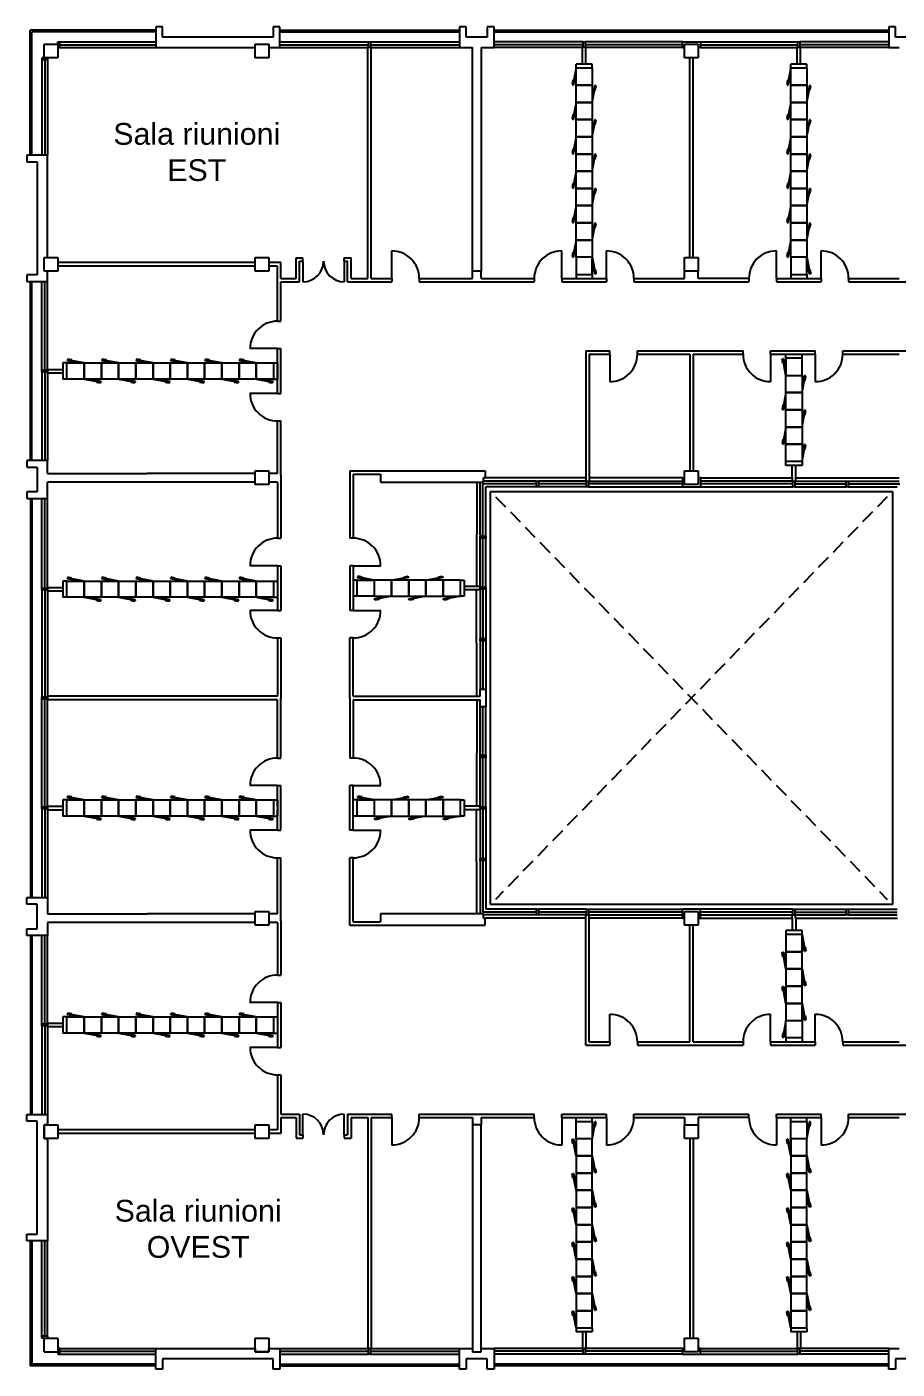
# Model space of a CAD drawing. Header units: millimetres. Extents: x 1723 to 2754, y 1557 to 2103.
# Drawn here: x 1744.6 to 1944.9, y 1794.3 to 2103.2 of the extents above; entities that cross this region are included whole.
import ezdxf

# ---------------------------------------------------------------- set-up
doc = ezdxf.new("R2010")
doc.units = ezdxf.units.MM
doc.linetypes.add('CONTINUA', pattern=[0])
doc.linetypes.add('TRATTEGGIATA2', pattern=[0.375, 0.25, -0.125])
for name, color, linetype in [('arredi', 143, 'Continuous'), ('PROIEZIONI', 4, 'CONTINUA'), ('SEZIONI', 7, 'Continuous')]:
    doc.layers.add(name, color=color, linetype=linetype)
doc.styles.add('Arial', font='Arial.ttf')

# ---------------------------------------------------------------- blocks, each defined once
blk = doc.blocks.new('MODULOPARETEATTREZZATA')
at = {"linetype": 'Continuous'}
for p, q in [((47, 0), (0, 0)), ((0, 0), (0, -50)), ((47, 0), (56.2, -49.1)), ((47, -50), (47, 0)), ((54.3, -49.5), (47, -10.8)), ((54.9, -35.7), (55.9, -35.5)), ((57.1, -47.5), (54.9, -35.7)), ((55.9, -35.5), (58.1, -47.3)), ((0, -50), (47, -50)), ((56.2, -49.1), (54.3, -49.5)), ((58.1, -47.3), (57.1, -47.5))]:
    blk.add_line(p, q, dxfattribs=at)
blk = doc.blocks.new('A$C261A0735')
at = {"ltscale": 0.5}
for p, q in [((29.6, 359.5), (29.6, 323.3)), ((39.6, 359.5), (39.6, 323.3)), ((58.1, 323.3), (11.1, 323.3)), ((11.1, 323.3), (11.1, 311.8)), ((58.1, 311.8), (58.1, 323.3))]:
    blk.add_line(p, q, dxfattribs=at)
for p, q in [((11.1, 11.8), (11.1, 0)), ((58.1, 11.8), (58.1, 0))]:
    blk.add_line(p, q)
for p in [(11.1, 311.8), (11.1, 211.8), (11.1, 111.8)]:
    blk.add_blockref('MODULOPARETEATTREZZATA', p)
at = {"rotation": 180}
for p in [(58.1, 211.8), (58.1, 111.8)]:
    blk.add_blockref('MODULOPARETEATTREZZATA', p, dxfattribs=at)
at = {"xscale": -1, "rotation": 359.999999999999}
blk.add_blockref('MODULOPARETEATTREZZATA', (58.1, 61.8), dxfattribs=at)
blk = doc.blocks.new('A$C34F85DC0')
at = {"ltscale": 0.5}
for p, q in [((29.6, 623), (29.6, 671.1)), ((39.6, 623), (39.6, 671.1))]:
    blk.add_line(p, q, dxfattribs=at)
for p, q in [((11.1, 611.5), (11.1, 623)), ((58.1, 623), (11.1, 623)), ((58.1, 611.5), (58.1, 623)), ((11.1, 11.5), (11.1, 0)), ((58.1, 11.5), (58.1, 0))]:
    blk.add_line(p, q)
at = {"xscale": -1}
for p in [(58.1, 611.5), (58.1, 511.5), (58.1, 411.5), (58.1, 311.5), (58.1, 211.5), (58.1, 111.5)]:
    blk.add_blockref('MODULOPARETEATTREZZATA', p, dxfattribs=at)
at = {"xscale": -1, "rotation": 180}
for p in [(11.1, 511.5), (11.1, 411.5), (11.1, 311.5), (11.1, 211.5), (11.1, 111.5)]:
    blk.add_blockref('MODULOPARETEATTREZZATA', p, dxfattribs=at)
at = {"rotation": 1.039168751049147e-12}
blk.add_blockref('MODULOPARETEATTREZZATA', (11.1, 61.5), dxfattribs=at)

msp = doc.modelspace()

# ---------------------------------------------------------------- linework, layer by layer
at = {"layer": 'arredi'}
for p, q in [((1753.83, 2025.84), (1752.89, 2025.84)), ((1752.89, 2025.84), (1752.89, 2022.12)), ((1801.35, 2025.84), (1802.28, 2025.84)), ((1802.28, 2025.84), (1802.28, 2022.12)), ((1753.83, 2022.12), (1752.89, 2022.12)), ((1801.35, 2022.12), (1802.28, 2022.12)), ((1752.89, 1925.3), (1752.89, 1921.58)), ((1753.83, 1925.3), (1752.89, 1925.3)), ((1801.35, 1925.3), (1802.28, 1925.3)), ((1802.28, 1925.3), (1802.28, 1921.58)), ((1820.62, 1925.3), (1819.71, 1925.3)), ((1753.83, 1921.58), (1752.89, 1921.58)), ((1801.35, 1921.58), (1802.28, 1921.58)), ((1820.62, 1921.58), (1819.71, 1921.58)), ((1752.89, 1875.36), (1752.89, 1871.64)), ((1753.83, 1875.36), (1752.89, 1875.36)), ((1801.35, 1875.36), (1802.28, 1875.36)), ((1802.28, 1875.36), (1802.28, 1871.64)), ((1753.83, 1871.64), (1752.89, 1871.64)), ((1801.35, 1871.64), (1802.28, 1871.64))]:
    msp.add_line(p, q, dxfattribs=at)
at = {"layer": 'arredi', "ltscale": 0.5}
for p, q in [((1844.38, 1925.3), (1845.29, 1925.3)), ((1845.29, 1925.3), (1845.29, 1921.58)), ((1845.29, 1921.58), (1844.38, 1921.58))]:
    msp.add_line(p, q, dxfattribs=at)
at = {"layer": 'PROIEZIONI', "ltscale": 0.5}
for p, q in [((1774.26, 2102.39), (1745.38, 2102.39)), ((1745.38, 2073.68), (1745.38, 2102.39)), ((1774.26, 2102.04), (1745.73, 2102.04)), ((1745.73, 2073.68), (1745.73, 2102.04)), ((1802.85, 2102.39), (1844.15, 2102.39)), ((1802.85, 2102.04), (1844.15, 2102.04)), ((1852.15, 2102.39), (1942.99, 2102.39)), ((1852.15, 2102.04), (1942.99, 2102.04)), ((1752.19, 2099.7), (1774.26, 2099.7)), ((1752.19, 2099.07), (1774.26, 2099.07)), ((1752.19, 2098.43), (1774.26, 2098.43)), ((1802.85, 2099.7), (1823.21, 2099.7)), ((1802.85, 2099.07), (1823.21, 2099.07)), ((1802.85, 2098.43), (1823.21, 2098.43)), ((1823.68, 2099.7), (1844.15, 2099.7)), ((1823.68, 2099.07), (1844.15, 2099.07)), ((1823.68, 2098.43), (1844.15, 2098.43)), ((1872.63, 2099.7), (1852.15, 2099.7)), ((1872.63, 2099.07), (1852.15, 2099.07)), ((1872.63, 2098.43), (1852.15, 2098.43)), ((1895.51, 2099.7), (1873.1, 2099.7)), ((1895.51, 2099.07), (1873.1, 2099.07)), ((1895.51, 2098.43), (1873.1, 2098.43)), ((1899.63, 2099.7), (1922.05, 2099.7)), ((1899.63, 2099.07), (1922.05, 2099.07)), ((1899.63, 2098.43), (1922.05, 2098.43)), ((1942.99, 2099.7), (1922.52, 2099.7)), ((1942.99, 2099.07), (1922.52, 2099.07)), ((1942.99, 2098.43), (1922.52, 2098.43)), ((1748.07, 2095.58), (1748.07, 2073.67)), ((1748.71, 2095.58), (1748.71, 2073.67)), ((1749.34, 2095.58), (1749.34, 2073.67)), ((1745.4, 2003.42), (1745.4, 2044.56)), ((1745.75, 2003.42), (1745.75, 2044.56)), ((1748.07, 2024.22), (1748.07, 2044.56)), ((1748.71, 2024.22), (1748.71, 2044.56)), ((1749.34, 2024.22), (1749.34, 2044.56)), ((1748.07, 2023.74), (1748.07, 2003.42)), ((1748.71, 2023.74), (1748.71, 2003.42)), ((1749.34, 2023.74), (1749.34, 2003.42)), ((1873.26, 1999.42), (1849.74, 1999.42)), ((1861.94, 1998.63), (1849.74, 1998.63)), ((1873.26, 1998.63), (1862.41, 1998.63)), ((1895.51, 1999.42), (1874.05, 1999.42)), ((1874.05, 1998.63), (1895.51, 1998.63)), ((1899.63, 1999.42), (1920.78, 1999.42)), ((1920.78, 1998.63), (1899.63, 1998.63)), ((1921.57, 1999.42), (1945.41, 1999.42)), ((1921.57, 1998.63), (1933.21, 1998.63)), ((1933.69, 1998.63), (1945.41, 1998.63)), ((1848.16, 1998.43), (1848.13, 1974.41)), ((1848.95, 1986.16), (1848.95, 1998.43)), ((1861.94, 1998), (1849.58, 1998)), ((1849.58, 1986.16), (1849.58, 1998)), ((1861.94, 1997.37), (1850.21, 1997.37)), ((1850.21, 1986.16), (1850.21, 1997.37)), ((1851.32, 1996.26), (1943.83, 1996.26)), ((1851.32, 1901.22), (1851.32, 1996.26)), ((1873.42, 1998), (1862.41, 1998)), ((1873.42, 1997.37), (1862.41, 1997.37)), ((1895.51, 1998), (1873.89, 1998)), ((1873.89, 1997.37), (1895.51, 1997.37)), ((1920.94, 1998), (1899.63, 1998)), ((1899.63, 1997.37), (1920.94, 1997.37)), ((1921.41, 1998), (1933.21, 1998)), ((1921.41, 1997.37), (1933.21, 1997.37)), ((1933.69, 1998), (1945.57, 1998)), ((1933.69, 1997.37), (1944.94, 1997.37)), ((1943.83, 1996.26), (1943.83, 1901.22)), ((1745.4, 1994.62), (1745.4, 1902.86)), ((1745.75, 1994.62), (1745.75, 1902.86)), ((1748.07, 1974.04), (1748.07, 1994.62)), ((1748.71, 1974.04), (1748.71, 1994.62)), ((1749.34, 1974.17), (1749.34, 1994.62)), ((1848.95, 1974.28), (1848.95, 1985.68)), ((1849.58, 1974.28), (1849.58, 1985.68)), ((1850.21, 1974.28), (1850.21, 1985.68)), ((1844.38, 1975.87), (1845.29, 1975.87)), ((1845.29, 1975.87), (1845.29, 1972.15)), ((1848.95, 1973.8), (1848.95, 1962.4)), ((1849.58, 1973.8), (1849.58, 1962.4)), ((1850.21, 1973.8), (1850.21, 1962.4)), ((1748.07, 1973.57), (1748.07, 1948.98)), ((1748.71, 1973.57), (1748.71, 1948.98)), ((1749.34, 1973.38), (1749.34, 1948.98)), ((1845.29, 1972.15), (1844.38, 1972.15)), ((1848.15, 1949.14), (1848.13, 1973.61)), ((1848.95, 1961.92), (1848.95, 1950.8)), ((1849.58, 1961.92), (1849.58, 1950.8)), ((1850.21, 1961.92), (1850.21, 1950.8)), ((1748.07, 1923.68), (1748.07, 1948.5)), ((1748.71, 1923.68), (1748.71, 1948.5)), ((1749.34, 1923.68), (1749.34, 1948.5)), ((1848.15, 1948.34), (1848.13, 1923.83)), ((1848.95, 1935.56), (1848.95, 1946.68)), ((1849.58, 1935.56), (1849.58, 1946.68)), ((1850.21, 1935.56), (1850.21, 1946.68)), ((1848.95, 1923.68), (1848.95, 1935.08)), ((1849.58, 1923.68), (1849.58, 1935.08)), ((1850.21, 1923.68), (1850.21, 1935.08)), ((1748.07, 1923.17), (1748.07, 1902.86)), ((1748.71, 1923.17), (1748.71, 1902.86)), ((1749.34, 1923.17), (1749.34, 1902.86)), ((1848.16, 1899.05), (1848.13, 1923.04)), ((1848.95, 1923.2), (1848.95, 1911.8)), ((1849.58, 1923.2), (1849.58, 1911.8)), ((1850.21, 1923.2), (1850.21, 1911.8)), ((1848.95, 1911.32), (1848.95, 1899.05)), ((1849.58, 1911.32), (1849.58, 1899.48)), ((1850.21, 1911.32), (1850.21, 1900.12)), ((1861.94, 1900.12), (1850.21, 1900.12)), ((1943.83, 1901.22), (1851.32, 1901.22)), ((1873.42, 1900.12), (1862.41, 1900.12)), ((1873.89, 1900.12), (1895.51, 1900.12)), ((1920.94, 1900.12), (1899.63, 1900.12)), ((1921.41, 1900.12), (1933.21, 1900.12)), ((1933.69, 1900.12), (1944.94, 1900.12)), ((1861.94, 1899.48), (1849.58, 1899.48)), ((1861.94, 1898.85), (1849.74, 1898.85)), ((1873.26, 1898.06), (1850.13, 1898.06)), ((1873.42, 1899.48), (1862.41, 1899.48)), ((1873.26, 1898.85), (1862.41, 1898.85)), ((1895.51, 1899.48), (1873.89, 1899.48)), ((1874.05, 1898.85), (1895.51, 1898.85)), ((1895.51, 1898.06), (1874.05, 1898.06)), ((1920.94, 1899.48), (1899.63, 1899.48)), ((1899.63, 1898.85), (1920.78, 1898.85)), ((1899.63, 1898.06), (1920.78, 1898.06)), ((1921.41, 1899.48), (1933.21, 1899.48)), ((1921.57, 1898.85), (1933.21, 1898.85)), ((1921.57, 1898.06), (1945.01, 1898.06)), ((1933.69, 1899.48), (1944.94, 1899.48)), ((1933.69, 1898.85), (1944.94, 1898.85)), ((1745.4, 1894.06), (1745.4, 1852.92)), ((1745.75, 1894.06), (1745.75, 1852.92)), ((1748.07, 1873.74), (1748.07, 1894.06)), ((1748.71, 1873.74), (1748.71, 1894.06)), ((1749.34, 1873.74), (1749.34, 1894.06)), ((1748.07, 1873.26), (1748.07, 1852.92)), ((1748.71, 1873.26), (1748.71, 1852.92)), ((1749.34, 1873.26), (1749.34, 1852.92)), ((1745.38, 1823.81), (1745.38, 1795.09)), ((1745.73, 1823.81), (1745.73, 1795.44)), ((1748.07, 1801.9), (1748.07, 1823.81)), ((1748.71, 1801.9), (1748.71, 1823.81)), ((1749.34, 1801.9), (1749.34, 1823.81)), ((1752.19, 1799.05), (1774.26, 1799.05)), ((1752.19, 1798.41), (1774.26, 1798.41)), ((1752.19, 1797.78), (1774.26, 1797.78)), ((1802.85, 1799.05), (1823.21, 1799.05)), ((1802.85, 1798.41), (1823.21, 1798.41)), ((1802.85, 1797.78), (1823.21, 1797.78)), ((1823.68, 1799.05), (1844.15, 1799.05)), ((1823.68, 1798.41), (1844.15, 1798.41)), ((1823.68, 1797.78), (1844.15, 1797.78)), ((1872.63, 1799.05), (1852.15, 1799.05)), ((1872.63, 1798.41), (1852.15, 1798.41)), ((1872.63, 1797.78), (1852.15, 1797.78)), ((1895.51, 1799.05), (1873.1, 1799.05)), ((1895.51, 1798.41), (1873.1, 1798.41)), ((1895.51, 1797.78), (1873.1, 1797.78)), ((1899.63, 1799.05), (1922.05, 1799.05)), ((1899.63, 1798.41), (1922.05, 1798.41)), ((1899.63, 1797.78), (1922.05, 1797.78)), ((1942.99, 1799.05), (1922.52, 1799.05)), ((1942.99, 1798.41), (1922.52, 1798.41)), ((1942.99, 1797.78), (1922.52, 1797.78)), ((1774.26, 1795.09), (1745.38, 1795.09)), ((1774.26, 1795.44), (1745.73, 1795.44)), ((1802.85, 1795.44), (1844.15, 1795.44)), ((1802.85, 1795.09), (1844.15, 1795.09)), ((1942.76, 1795.44), (1852.15, 1795.44)), ((1942.76, 1795.09), (1852.15, 1795.09))]:
    msp.add_line(p, q, dxfattribs=at)
at = {"layer": 'PROIEZIONI'}
for p, q in [((1828.59, 2045.3), (1828.59, 2051.62)), ((1867.72, 2045.3), (1867.72, 2051.63)), ((1878.01, 2045.3), (1878.01, 2051.63)), ((1917.14, 2045.3), (1917.14, 2051.63)), ((1927.43, 2045.3), (1927.43, 2051.63)), ((1808.15, 2049.26), (1808.15, 2044.5)), ((1817.65, 2049.26), (1817.65, 2044.5)), ((1802.28, 2029.13), (1795.95, 2029.13)), ((1878.8, 2027.86), (1878.8, 2021.53)), ((1915.79, 2027.86), (1915.79, 2021.53)), ((1926.09, 2027.86), (1926.09, 2021.53)), ((1802.28, 2018.83), (1795.95, 2018.83)), ((1802.28, 1979.19), (1795.95, 1979.19)), ((1819.71, 1979.19), (1826.04, 1979.19)), ((1752.89, 1975.64), (1752.89, 1971.91)), ((1753.83, 1975.64), (1752.89, 1975.64)), ((1801.35, 1975.64), (1802.28, 1975.64)), ((1802.28, 1975.64), (1802.28, 1971.91)), ((1820.62, 1975.87), (1819.71, 1975.87)), ((1753.83, 1971.91), (1752.89, 1971.91)), ((1801.35, 1971.91), (1802.28, 1971.91)), ((1820.62, 1972.15), (1819.71, 1972.15)), ((1802.28, 1968.89), (1795.95, 1968.89)), ((1819.71, 1968.89), (1826.04, 1968.89)), ((1802.28, 1928.59), (1795.95, 1928.59)), ((1819.71, 1928.59), (1826.04, 1928.59)), ((1802.28, 1918.29), (1795.95, 1918.29)), ((1819.71, 1918.29), (1826.04, 1918.29)), ((1802.28, 1878.65), (1795.95, 1878.65)), ((1878.8, 1869.62), (1878.8, 1875.96)), ((1915.79, 1869.62), (1915.79, 1875.96)), ((1926.09, 1869.62), (1926.09, 1875.96)), ((1802.28, 1868.35), (1795.95, 1868.35)), ((1808.15, 1848.24), (1808.15, 1852.99)), ((1817.65, 1848.24), (1817.65, 1852.99)), ((1828.59, 1852.2), (1828.59, 1845.86)), ((1867.72, 1852.2), (1867.72, 1845.86)), ((1878.01, 1852.2), (1878.01, 1845.86)), ((1917.14, 1852.2), (1917.14, 1845.86)), ((1927.43, 1852.2), (1927.43, 1845.86))]:
    msp.add_line(p, q, dxfattribs=at)
at = {"layer": 'PROIEZIONI', "linetype": 'TRATTEGGIATA2', "ltscale": 13}
msp.add_line((1852.5, 1995.07), (1942.65, 1902.41), dxfattribs=at)
at = {"layer": 'PROIEZIONI', "color": 143, "linetype": 'TRATTEGGIATA2', "ltscale": 13}
for p, q in [((1942.65, 1995.07), (1852.5, 1902.41)), ((1852.5, 1995.07), (1942.65, 1902.41))]:
    msp.add_line(p, q, dxfattribs=at)
at = {"layer": 'PROIEZIONI'}
for centre, radius, start, end in [((1828.6, 2045.3), 6.32, 0, 90.1184), ((1867.7, 2045.3), 6.32, 89.8816, 180), ((1878.02, 2045.3), 6.32, 0, 90.1184), ((1917.12, 2045.3), 6.32, 89.8816, 180), ((1927.45, 2045.3), 6.32, 0, 90.1184), ((1808.15, 2049.26), 4.75, 270, 0), ((1817.65, 2049.26), 4.75, 180, 270), ((1802.28, 2029.14), 6.32, 90, 180.1184), ((1878.82, 2027.86), 6.32, 269.8816, 0), ((1915.78, 2027.86), 6.32, 180, 270.1184), ((1926.1, 2027.86), 6.32, 269.8816, 0), ((1802.28, 2018.82), 6.32, 179.8816, 270), ((1802.28, 1979.2), 6.32, 90, 180.1184), ((1819.71, 1979.2), 6.32, 359.8816, 90), ((1802.28, 1968.88), 6.32, 179.8816, 270), ((1819.71, 1968.88), 6.32, 270, 0.1184), ((1802.28, 1928.6), 6.32, 90, 180.1184), ((1819.71, 1928.6), 6.32, 359.8816, 90), ((1802.28, 1918.28), 6.32, 179.8816, 270), ((1819.71, 1918.28), 6.32, 270, 0.1184), ((1802.28, 1878.66), 6.32, 90, 180.1184), ((1878.82, 1869.62), 6.32, 0, 90.1184), ((1915.78, 1869.62), 6.32, 89.8816, 180), ((1926.1, 1869.62), 6.32, 0, 90.1184), ((1802.28, 1868.34), 6.32, 179.8816, 270), ((1808.15, 1848.24), 4.75, 0, 90), ((1817.65, 1848.24), 4.75, 90, 180), ((1828.6, 1852.2), 6.32, 269.8816, 0), ((1867.7, 1852.2), 6.32, 180, 270.1184), ((1878.02, 1852.2), 6.32, 269.8816, 0), ((1917.12, 1852.2), 6.32, 180, 270.1184), ((1927.45, 1852.2), 6.32, 269.8816, 0)]:
    msp.add_arc(centre, radius, start, end, dxfattribs=at)
at = {"layer": 'SEZIONI', "ltscale": 0.5}
for p, q in [((1774.26, 2103.18), (1774.26, 2098.43)), ((1775.84, 2103.18), (1774.26, 2103.18)), ((1775.84, 2100.81), (1775.84, 2103.18)), ((1801.27, 2100.81), (1775.84, 2100.81)), ((1801.27, 2103.18), (1801.27, 2100.81)), ((1802.85, 2103.18), (1801.27, 2103.18)), ((1802.85, 2098.43), (1802.85, 2103.18)), ((1844.15, 2103.18), (1844.15, 2098.43)), ((1845.74, 2103.18), (1844.15, 2103.18)), ((1845.74, 2100.81), (1845.74, 2103.18)), ((1850.57, 2100.81), (1845.74, 2100.81)), ((1850.57, 2103.18), (1850.57, 2100.81)), ((1852.15, 2103.18), (1850.57, 2103.18)), ((1852.15, 2098.43), (1852.15, 2103.18)), ((1942.99, 2103.18), (1942.99, 2098.43)), ((1944.58, 2103.18), (1942.99, 2103.18)), ((1944.58, 2100.81), (1944.58, 2103.18)), ((1949.41, 2100.81), (1944.58, 2100.81)), ((1748.55, 2096.06), (1748.55, 2099.22)), ((1748.55, 2099.22), (1751.72, 2099.22)), ((1751.72, 2099.22), (1751.72, 2096.06)), ((1774.26, 2098.43), (1797.15, 2098.43)), ((1797.15, 2096.06), (1797.15, 2099.22)), ((1797.15, 2098.43), (1797.15, 2099.22)), ((1797.15, 2099.22), (1800.32, 2099.22)), ((1797.15, 2099.22), (1800.32, 2099.22)), ((1800.32, 2099.22), (1800.32, 2096.06)), ((1800.32, 2099.22), (1800.32, 2098.43)), ((1800.32, 2098.43), (1802.85, 2098.43)), ((1823.05, 2045.29), (1823.05, 2098.43)), ((1823.84, 2098.43), (1823.05, 2098.43)), ((1823.84, 2098.43), (1823.05, 2098.43)), ((1823.84, 2045.29), (1823.84, 2098.43)), ((1844.15, 2098.43), (1847.16, 2098.43)), ((1847.16, 2046.95), (1847.16, 2098.43)), ((1849.14, 2098.43), (1849.14, 2046.95)), ((1849.14, 2098.43), (1852.15, 2098.43)), ((1873.26, 2098.43), (1872.47, 2098.43)), ((1873.26, 2098.43), (1872.47, 2098.43)), ((1895.99, 2096.06), (1895.99, 2099.22)), ((1895.99, 2099.22), (1899.16, 2099.22)), ((1895.99, 2099.22), (1899.16, 2099.22)), ((1899.16, 2099.22), (1899.16, 2096.06)), ((1922.68, 2098.43), (1921.89, 2098.43)), ((1922.68, 2098.43), (1921.89, 2098.43)), ((1942.99, 2098.43), (1945.41, 2098.43)), ((1751.72, 2096.06), (1748.55, 2096.06)), ((1800.32, 2096.06), (1797.15, 2096.06)), ((1899.16, 2096.06), (1895.99, 2096.06)), ((1897.18, 2050.12), (1897.18, 2096.06)), ((1897.97, 2050.12), (1897.97, 2096.06)), ((1749.34, 2073.67), (1744.59, 2073.68)), ((1744.59, 2073.68), (1744.59, 2072.09)), ((1749.34, 2050.12), (1749.34, 2073.67)), ((1744.59, 2072.09), (1746.96, 2072.09)), ((1746.96, 2072.09), (1746.96, 2046.14)), ((1748.55, 2046.95), (1748.55, 2050.12)), ((1748.55, 2050.12), (1749.34, 2050.12)), ((1748.55, 2046.95), (1748.55, 2050.12)), ((1748.55, 2050.12), (1751.72, 2050.12)), ((1751.72, 2050.12), (1751.72, 2046.95)), ((1797.15, 2048.93), (1751.72, 2048.93)), ((1797.15, 2048.14), (1751.72, 2048.14)), ((1797.15, 2046.95), (1797.15, 2050.12)), ((1797.15, 2050.12), (1800.32, 2050.12)), ((1800.32, 2050.12), (1800.32, 2046.95)), ((1803.08, 2048.93), (1800.32, 2048.93)), ((1802.28, 2048.14), (1800.32, 2048.14)), ((1802.28, 2035.46), (1802.28, 2048.14)), ((1803.08, 2045.29), (1803.08, 2048.93)), ((1806.55, 2045.29), (1806.56, 2050.04)), ((1806.56, 2050.04), (1807.35, 2050.04)), ((1807.34, 2044.49), (1807.36, 2049.24)), ((1807.36, 2050.04), (1808.15, 2050.04)), ((1807.36, 2049.24), (1808.15, 2049.24)), ((1808.15, 2049.24), (1808.15, 2050.04)), ((1817.65, 2050.04), (1818.45, 2050.04)), ((1817.65, 2049.24), (1817.65, 2050.04)), ((1817.65, 2049.24), (1818.45, 2049.24)), ((1818.43, 2044.49), (1818.44, 2049.24)), ((1818.44, 2050.04), (1819.23, 2050.04)), ((1819.22, 2045.29), (1819.23, 2050.04)), ((1895.99, 2050.12), (1899.16, 2050.12)), ((1895.99, 2046.95), (1895.99, 2050.12)), ((1899.16, 2050.12), (1899.16, 2046.95)), ((1744.59, 2046.14), (1744.59, 2044.56)), ((1746.96, 2046.14), (1744.59, 2046.14)), ((1749.34, 2046.95), (1748.55, 2046.95)), ((1751.72, 2046.95), (1748.55, 2046.95)), ((1749.34, 2044.56), (1749.34, 2046.95)), ((1800.32, 2046.95), (1797.15, 2046.95)), ((1803.08, 2045.29), (1806.57, 2045.28)), ((1819.22, 2045.29), (1823.05, 2045.29)), ((1823.84, 2045.29), (1828.59, 2045.29)), ((1828.59, 2045.29), (1828.59, 2044.49)), ((1834.93, 2045.29), (1847.16, 2045.29)), ((1834.93, 2045.29), (1834.93, 2044.49)), ((1847.16, 2045.29), (1847.16, 2046.95)), ((1849.14, 2046.95), (1847.16, 2046.95)), ((1849.14, 2045.29), (1849.14, 2046.95)), ((1849.14, 2045.29), (1861.38, 2045.29)), ((1861.38, 2045.29), (1861.38, 2044.49)), ((1867.72, 2045.29), (1878.01, 2045.29)), ((1867.72, 2045.29), (1867.72, 2044.49)), ((1878.01, 2045.29), (1878.01, 2044.49)), ((1884.35, 2045.29), (1884.35, 2044.49)), ((1884.35, 2045.29), (1895.99, 2045.29)), ((1899.16, 2046.95), (1895.99, 2046.95)), ((1895.99, 2045.29), (1895.99, 2046.95)), ((1899.16, 2045.29), (1899.16, 2046.95)), ((1910.8, 2045.29), (1899.16, 2045.29)), ((1910.8, 2045.29), (1910.8, 2044.49)), ((1917.14, 2045.29), (1917.14, 2044.49)), ((1917.14, 2045.29), (1927.43, 2045.29)), ((1927.43, 2045.29), (1927.43, 2044.49)), ((1933.77, 2045.29), (1945.41, 2045.29)), ((1933.77, 2045.29), (1933.77, 2044.49)), ((1744.59, 2044.56), (1749.34, 2044.56)), ((1803.08, 2044.49), (1807.34, 2044.51)), ((1803.08, 2035.46), (1803.08, 2044.49)), ((1818.43, 2044.49), (1828.59, 2044.49)), ((1834.93, 2044.49), (1848.15, 2044.49)), ((1848.15, 2044.49), (1861.38, 2044.49)), ((1867.72, 2044.49), (1878.01, 2044.49)), ((1884.35, 2044.49), (1910.8, 2044.49)), ((1917.14, 2044.49), (1927.43, 2044.49)), ((1933.77, 2044.49), (1960.22, 2044.49)), ((1802.28, 2035.46), (1803.08, 2035.46)), ((1802.28, 2029.13), (1803.08, 2029.13)), ((1802.28, 2018.83), (1802.28, 2029.13)), ((1803.08, 2018.83), (1803.08, 2029.13)), ((1873.26, 2028.65), (1873.26, 1998.63)), ((1873.26, 2028.65), (1878.8, 2028.65)), ((1874.05, 2027.86), (1874.05, 1998.63)), ((1874.05, 2027.86), (1878.8, 2027.86)), ((1878.8, 2027.86), (1878.8, 2028.65)), ((1885.14, 2028.65), (1897.57, 2028.65)), ((1885.14, 2027.86), (1885.14, 2028.65)), ((1885.14, 2027.86), (1897.18, 2027.86)), ((1897.18, 2027.86), (1897.18, 2001.01)), ((1897.57, 2028.65), (1909.45, 2028.65)), ((1897.97, 2027.86), (1897.97, 2001.01)), ((1897.97, 2027.86), (1909.45, 2027.86)), ((1909.45, 2027.86), (1909.45, 2028.65)), ((1915.79, 2027.86), (1915.79, 2028.65)), ((1915.79, 2028.65), (1926.09, 2028.65)), ((1915.79, 2027.86), (1926.09, 2027.86)), ((1926.09, 2027.86), (1926.09, 2028.65)), ((1932.42, 2028.65), (1947.39, 2028.65)), ((1932.42, 2027.86), (1932.42, 2028.65)), ((1932.42, 2027.86), (1945.41, 2027.86)), ((1749.34, 2024.37), (1749.34, 2023.58)), ((1749.34, 2024.37), (1749.34, 2023.58)), ((1749.34, 2024.37), (1752.89, 2024.37)), ((1749.34, 2023.58), (1752.89, 2023.58)), ((1802.28, 2018.83), (1803.08, 2018.83)), ((1802.28, 2000.41), (1802.28, 2012.49)), ((1802.28, 2012.49), (1803.08, 2012.49)), ((1803.08, 2000.02), (1803.08, 2012.49)), ((1749.34, 2003.42), (1744.59, 2003.42)), ((1744.59, 2003.42), (1744.59, 2001.84)), ((1744.59, 2001.84), (1746.96, 2001.84)), ((1746.96, 2001.84), (1746.96, 1996.21)), ((1749.34, 2000.41), (1749.34, 2003.42)), ((1749.34, 2000.41), (1772.31, 2000.41)), ((1797.15, 2000.41), (1772.31, 2000.41)), ((1797.15, 1997.84), (1797.15, 2001.01)), ((1797.15, 2001.01), (1800.32, 2001.01)), ((1800.32, 2001.01), (1800.32, 1997.84)), ((1802.28, 2000.41), (1800.32, 2000.41)), ((1803.08, 2000.02), (1803.08, 1985.53)), ((1818.92, 2001.01), (1850.13, 2001.01)), ((1818.92, 2001.01), (1818.92, 1985.52)), ((1819.71, 2000.22), (1825.98, 2000.22)), ((1819.71, 2000.22), (1819.71, 1985.52)), ((1825.98, 2000.22), (1825.98, 1998.43)), ((1849.74, 1998.43), (1849.74, 1999.42)), ((1850.13, 2001.01), (1850.13, 1999.42)), ((1895.99, 2001.01), (1899.16, 2001.01)), ((1895.99, 1997.84), (1895.99, 2001.01)), ((1899.16, 2001.01), (1899.16, 1997.84)), ((1920.78, 1999.42), (1920.78, 1998.63)), ((1920.78, 1998.63), (1921.57, 1998.63)), ((1921.57, 1999.39), (1921.57, 1998.63)), ((1746.96, 1996.21), (1744.59, 1996.21)), ((1744.59, 1996.21), (1744.59, 1994.62)), ((1749.34, 1994.62), (1749.34, 1998.43)), ((1772.31, 1998.43), (1749.34, 1998.43)), ((1797.15, 1998.43), (1772.31, 1998.43)), ((1800.32, 1997.84), (1797.15, 1997.84)), ((1802.28, 1998.43), (1800.32, 1998.43)), ((1802.28, 1998.43), (1802.28, 1985.53)), ((1825.98, 1998.43), (1849.74, 1998.43)), ((1899.16, 1997.84), (1895.99, 1997.84)), ((1744.59, 1994.62), (1749.34, 1994.62)), ((1802.28, 1985.53), (1803.08, 1985.53)), ((1819.71, 1985.52), (1818.92, 1985.52)), ((1802.28, 1979.19), (1802.28, 1968.89)), ((1802.28, 1979.19), (1803.08, 1979.19)), ((1803.08, 1979.19), (1803.08, 1968.89)), ((1818.92, 1979.19), (1818.92, 1968.89)), ((1819.71, 1979.19), (1818.92, 1979.19)), ((1819.71, 1979.19), (1819.71, 1968.89)), ((1749.34, 1974.17), (1749.34, 1973.38)), ((1749.34, 1974.17), (1752.89, 1974.17)), ((1848.95, 1974.41), (1845.29, 1974.41)), ((1749.34, 1973.38), (1752.89, 1973.38)), ((1848.95, 1973.61), (1845.29, 1973.61)), ((1802.28, 1968.89), (1803.08, 1968.89)), ((1819.71, 1968.89), (1818.92, 1968.89)), ((1802.28, 1962.56), (1803.08, 1962.56)), ((1802.28, 1962.56), (1802.28, 1949.14)), ((1803.08, 1962.56), (1803.08, 1948.74)), ((1819.71, 1962.56), (1818.92, 1962.56)), ((1818.92, 1948.74), (1818.92, 1962.56)), ((1819.71, 1949.14), (1819.71, 1962.56)), ((1802.28, 1949.14), (1749.34, 1949.14)), ((1802.28, 1949.14), (1749.34, 1949.14)), ((1749.34, 1948.34), (1749.34, 1949.14)), ((1749.34, 1948.34), (1749.34, 1949.14)), ((1749.34, 1949.14), (1749.34, 1948.34)), ((1749.34, 1949.14), (1749.34, 1948.34)), ((1819.71, 1949.14), (1848.95, 1949.14)), ((1802.28, 1948.34), (1749.34, 1948.34)), ((1802.28, 1948.34), (1749.34, 1948.34)), ((1802.28, 1934.92), (1802.28, 1948.34)), ((1802.28, 1934.92), (1802.28, 1948.34)), ((1803.08, 1934.92), (1803.08, 1948.74)), ((1803.08, 1934.92), (1803.08, 1948.74)), ((1818.92, 1948.74), (1818.92, 1934.92)), ((1819.71, 1948.34), (1819.71, 1934.92)), ((1819.71, 1948.34), (1848.95, 1948.34)), ((1802.28, 1934.92), (1803.08, 1934.92)), ((1819.71, 1934.92), (1818.92, 1934.92)), ((1802.28, 1923.83), (1802.28, 1928.59)), ((1802.28, 1928.59), (1803.08, 1928.59)), ((1803.08, 1918.29), (1803.08, 1928.59)), ((1818.92, 1918.29), (1818.92, 1928.59)), ((1819.71, 1928.59), (1818.92, 1928.59)), ((1819.71, 1918.29), (1819.71, 1928.59)), ((1749.34, 1923.04), (1749.34, 1923.83)), ((1749.34, 1923.04), (1749.34, 1923.83)), ((1749.34, 1923.83), (1752.89, 1923.83)), ((1749.34, 1923.04), (1752.89, 1923.04)), ((1802.28, 1918.29), (1802.28, 1923.04)), ((1848.95, 1923.83), (1845.29, 1923.83)), ((1848.95, 1923.04), (1845.29, 1923.04)), ((1802.28, 1918.29), (1803.08, 1918.29)), ((1819.71, 1918.29), (1818.92, 1918.29)), ((1802.28, 1899.05), (1802.28, 1911.95)), ((1802.28, 1911.95), (1803.08, 1911.95)), ((1803.08, 1897.46), (1803.08, 1911.95)), ((1819.71, 1911.96), (1818.92, 1911.96)), ((1818.92, 1896.47), (1818.92, 1911.96)), ((1819.71, 1897.26), (1819.71, 1911.96)), ((1744.59, 1902.86), (1749.34, 1902.86)), ((1744.59, 1901.27), (1744.59, 1902.86)), ((1749.34, 1902.86), (1749.34, 1899.05)), ((1746.96, 1901.27), (1744.59, 1901.27)), ((1746.96, 1895.64), (1746.96, 1901.27)), ((1749.34, 1899.05), (1772.31, 1899.05)), ((1749.34, 1897.07), (1749.34, 1894.06)), ((1772.31, 1897.07), (1749.34, 1897.07)), ((1797.15, 1899.05), (1772.31, 1899.05)), ((1797.15, 1897.07), (1772.31, 1897.07)), ((1797.15, 1899.64), (1800.32, 1899.64)), ((1797.15, 1896.47), (1797.15, 1899.64)), ((1800.32, 1899.64), (1800.32, 1896.47)), ((1802.28, 1899.05), (1800.32, 1899.05)), ((1802.28, 1897.07), (1800.32, 1897.07)), ((1802.28, 1897.07), (1802.28, 1884.99)), ((1803.08, 1897.46), (1803.08, 1884.99)), ((1819.71, 1897.26), (1825.98, 1897.26)), ((1849.74, 1899.05), (1825.98, 1899.05)), ((1825.98, 1899.05), (1825.98, 1897.26)), ((1849.74, 1898.06), (1849.74, 1899.05)), ((1850.13, 1896.47), (1850.13, 1898.06)), ((1873.26, 1868.83), (1873.26, 1898.85)), ((1874.05, 1869.62), (1874.05, 1898.85)), ((1895.99, 1899.64), (1899.16, 1899.64)), ((1895.99, 1896.47), (1895.99, 1899.64)), ((1899.16, 1899.64), (1899.16, 1896.47)), ((1744.59, 1895.64), (1746.96, 1895.64)), ((1744.59, 1894.06), (1744.59, 1895.64)), ((1749.34, 1894.06), (1744.59, 1894.06)), ((1800.32, 1896.47), (1797.15, 1896.47)), ((1818.92, 1896.47), (1850.13, 1896.47)), ((1899.16, 1896.47), (1895.99, 1896.47)), ((1897.18, 1869.62), (1897.18, 1896.47)), ((1897.97, 1869.62), (1897.97, 1896.47)), ((1802.28, 1884.99), (1803.08, 1884.99)), ((1802.28, 1878.65), (1803.08, 1878.65)), ((1802.28, 1878.65), (1802.28, 1873.9)), ((1803.08, 1878.65), (1803.08, 1868.35)), ((1749.34, 1873.11), (1749.34, 1873.9)), ((1749.34, 1873.11), (1749.34, 1873.9)), ((1749.34, 1873.9), (1752.89, 1873.9)), ((1749.34, 1873.11), (1752.89, 1873.11)), ((1802.28, 1873.11), (1802.28, 1868.35)), ((1873.26, 1868.83), (1878.8, 1868.83)), ((1874.05, 1869.62), (1878.8, 1869.62)), ((1878.8, 1869.62), (1878.8, 1868.83)), ((1885.14, 1869.62), (1897.18, 1869.62)), ((1885.14, 1869.62), (1885.14, 1868.83)), ((1885.14, 1868.83), (1897.57, 1868.83)), ((1897.57, 1868.83), (1909.45, 1868.83)), ((1897.97, 1869.62), (1909.45, 1869.62)), ((1909.45, 1869.62), (1909.45, 1868.83)), ((1915.79, 1869.62), (1915.79, 1868.83)), ((1915.79, 1869.62), (1926.09, 1869.62)), ((1915.79, 1868.83), (1926.09, 1868.83)), ((1926.09, 1869.62), (1926.09, 1868.83)), ((1932.42, 1869.62), (1945.41, 1869.62)), ((1932.42, 1869.62), (1932.42, 1868.83)), ((1932.42, 1868.83), (1947.39, 1868.83)), ((1802.28, 1868.35), (1803.08, 1868.35)), ((1802.28, 1862.02), (1802.28, 1849.34)), ((1802.28, 1862.02), (1803.08, 1862.02)), ((1803.08, 1862.02), (1803.08, 1852.99)), ((1744.59, 1852.92), (1749.34, 1852.92)), ((1744.59, 1851.34), (1744.59, 1852.92)), ((1746.96, 1851.34), (1744.59, 1851.34)), ((1746.96, 1825.39), (1746.96, 1851.34)), ((1749.34, 1850.53), (1748.55, 1850.53)), ((1748.55, 1847.36), (1748.55, 1850.53)), ((1748.55, 1850.53), (1748.55, 1847.36)), ((1748.55, 1850.53), (1751.72, 1850.53)), ((1749.34, 1852.92), (1749.34, 1850.53)), ((1751.72, 1850.53), (1751.72, 1847.36)), ((1797.15, 1847.36), (1797.15, 1850.53)), ((1797.15, 1850.53), (1800.32, 1850.53)), ((1800.32, 1850.53), (1800.32, 1847.36)), ((1803.08, 1852.99), (1807.34, 1852.98)), ((1803.08, 1852.2), (1806.55, 1852.2)), ((1803.08, 1852.2), (1803.08, 1848.55)), ((1806.55, 1852.2), (1806.56, 1847.44)), ((1807.34, 1852.98), (1807.35, 1848.24)), ((1818.43, 1852.99), (1828.59, 1852.99)), ((1818.43, 1852.99), (1818.44, 1848.24)), ((1818.43, 1852.2), (1818.43, 1852.2)), ((1819.22, 1852.2), (1823.05, 1852.2)), ((1819.22, 1852.2), (1819.23, 1847.44)), ((1823.05, 1852.2), (1823.05, 1799.05)), ((1823.84, 1852.2), (1823.84, 1799.05)), ((1823.84, 1852.2), (1828.59, 1852.2)), ((1828.59, 1852.2), (1828.59, 1852.99)), ((1834.93, 1852.99), (1848.15, 1852.99)), ((1834.93, 1852.2), (1834.93, 1852.99)), ((1834.93, 1852.2), (1847.16, 1852.2)), ((1847.16, 1852.2), (1847.16, 1850.53)), ((1847.16, 1850.53), (1847.16, 1798.26)), ((1849.14, 1850.53), (1847.16, 1850.53)), ((1848.15, 1852.99), (1861.38, 1852.99)), ((1849.14, 1852.2), (1861.38, 1852.2)), ((1849.14, 1852.2), (1849.14, 1850.53)), ((1849.14, 1798.26), (1849.14, 1850.53)), ((1861.38, 1852.2), (1861.38, 1852.99)), ((1867.72, 1852.99), (1878.01, 1852.99)), ((1867.72, 1852.2), (1867.72, 1852.99)), ((1867.72, 1852.2), (1878.01, 1852.2)), ((1878.01, 1852.2), (1878.01, 1852.99)), ((1884.35, 1852.99), (1910.8, 1852.99)), ((1884.35, 1852.2), (1884.35, 1852.99)), ((1884.35, 1852.2), (1895.99, 1852.2)), ((1895.99, 1852.2), (1895.99, 1850.53)), ((1895.99, 1850.53), (1899.16, 1850.53)), ((1895.99, 1847.36), (1895.99, 1850.53)), ((1910.8, 1852.2), (1899.16, 1852.2)), ((1899.16, 1852.2), (1899.16, 1850.53)), ((1899.16, 1850.53), (1899.16, 1847.36)), ((1910.8, 1852.2), (1910.8, 1852.99)), ((1917.14, 1852.2), (1917.14, 1852.99)), ((1917.14, 1852.99), (1927.43, 1852.99)), ((1917.14, 1852.2), (1927.43, 1852.2)), ((1927.43, 1852.2), (1927.43, 1852.99)), ((1933.77, 1852.99), (1960.22, 1852.99)), ((1933.77, 1852.2), (1933.77, 1852.99)), ((1933.77, 1852.2), (1945.41, 1852.2)), ((1748.55, 1847.36), (1749.34, 1847.36)), ((1751.72, 1847.36), (1748.55, 1847.36)), ((1749.34, 1847.36), (1749.34, 1823.81)), ((1797.15, 1849.34), (1751.72, 1849.34)), ((1797.15, 1848.55), (1751.72, 1848.55)), ((1800.32, 1847.36), (1797.15, 1847.36)), ((1802.28, 1849.34), (1800.32, 1849.34)), ((1803.08, 1848.55), (1800.32, 1848.55)), ((1806.56, 1847.44), (1807.35, 1847.44)), ((1807.36, 1848.24), (1808.15, 1848.24)), ((1807.36, 1847.44), (1808.15, 1847.44)), ((1808.15, 1848.24), (1808.15, 1847.44)), ((1817.65, 1848.24), (1817.65, 1847.44)), ((1817.65, 1848.24), (1818.44, 1848.24)), ((1817.65, 1847.44), (1818.45, 1847.44)), ((1818.44, 1847.44), (1819.23, 1847.44)), ((1818.44, 1847.44), (1818.44, 1847.44)), ((1899.16, 1847.36), (1895.99, 1847.36)), ((1897.18, 1847.36), (1897.18, 1801.42)), ((1897.97, 1847.36), (1897.97, 1801.42)), ((1744.59, 1825.39), (1746.96, 1825.39)), ((1744.59, 1823.81), (1744.59, 1825.39)), ((1749.34, 1823.81), (1744.59, 1823.81)), ((1748.55, 1801.42), (1751.72, 1801.42)), ((1748.55, 1798.26), (1748.55, 1801.42)), ((1751.72, 1801.42), (1751.72, 1798.26)), ((1797.15, 1801.42), (1800.32, 1801.42)), ((1797.15, 1798.26), (1797.15, 1801.42)), ((1800.32, 1801.42), (1800.32, 1798.26)), ((1895.99, 1801.42), (1899.16, 1801.42)), ((1895.99, 1798.26), (1895.99, 1801.42)), ((1899.16, 1801.42), (1899.16, 1798.26)), ((1774.26, 1799.05), (1797.15, 1799.05)), ((1774.26, 1794.3), (1774.26, 1799.05)), ((1797.15, 1799.05), (1797.15, 1798.26)), ((1800.32, 1798.26), (1797.15, 1798.26)), ((1797.15, 1798.26), (1800.32, 1798.26)), ((1800.32, 1799.05), (1802.85, 1799.05)), ((1800.32, 1798.26), (1800.32, 1799.05)), ((1802.85, 1799.05), (1802.85, 1794.3)), ((1823.84, 1799.05), (1823.05, 1799.05)), ((1844.15, 1799.05), (1847.16, 1799.05)), ((1844.15, 1794.3), (1844.15, 1799.05)), ((1847.16, 1799.05), (1847.16, 1798.26)), ((1847.16, 1798.26), (1849.14, 1798.26)), ((1847.16, 1798.26), (1849.14, 1798.26)), ((1849.14, 1799.05), (1852.15, 1799.05)), ((1849.14, 1798.26), (1849.14, 1799.05)), ((1852.15, 1799.05), (1852.15, 1794.3)), ((1873.26, 1799.05), (1872.47, 1799.05)), ((1899.16, 1798.26), (1895.99, 1798.26)), ((1922.68, 1799.05), (1921.89, 1799.05)), ((1942.99, 1799.05), (1945.41, 1799.05)), ((1942.99, 1794.3), (1942.99, 1799.05)), ((1801.27, 1796.67), (1775.84, 1796.67)), ((1775.84, 1796.67), (1775.84, 1794.3)), ((1801.27, 1794.3), (1801.27, 1796.67)), ((1850.57, 1796.67), (1845.74, 1796.67)), ((1845.74, 1796.67), (1845.74, 1794.3)), ((1850.57, 1794.3), (1850.57, 1796.67)), ((1949.41, 1796.67), (1944.58, 1796.67)), ((1944.58, 1796.67), (1944.58, 1794.3)), ((1775.84, 1794.3), (1774.26, 1794.3)), ((1802.85, 1794.3), (1801.27, 1794.3)), ((1845.74, 1794.3), (1844.15, 1794.3)), ((1852.15, 1794.3), (1850.57, 1794.3)), ((1944.58, 1794.3), (1942.99, 1794.3))]:
    msp.add_line(p, q, dxfattribs=at)
at = {"layer": 'SEZIONI', "color": 0}
for p, q in [((1751.72, 2099.22), (1751.72, 2099.7)), ((1751.72, 2099.7), (1752.19, 2099.7)), ((1751.72, 2098.43), (1752.19, 2098.43)), ((1752.19, 2098.43), (1752.19, 2099.7)), ((1895.51, 2098.43), (1895.51, 2099.7)), ((1895.51, 2099.7), (1899.63, 2099.7)), ((1895.51, 2098.43), (1895.99, 2098.43)), ((1899.63, 2098.43), (1899.16, 2098.43)), ((1899.63, 2099.7), (1899.63, 2098.43)), ((1748.55, 2096.06), (1748.07, 2096.06)), ((1748.07, 2096.06), (1748.07, 2095.58)), ((1749.34, 2095.58), (1748.07, 2095.58)), ((1749.34, 2096.06), (1749.34, 2095.58)), ((1849.74, 1999.42), (1850.13, 1999.42)), ((1873.26, 1998.63), (1874.05, 1998.63)), ((1895.51, 1999.42), (1895.51, 1997.37)), ((1895.51, 1999.42), (1895.99, 1999.42)), ((1899.63, 1999.42), (1899.16, 1999.42)), ((1899.63, 1999.42), (1899.63, 1997.37)), ((1895.51, 1997.37), (1899.63, 1997.37)), ((1895.51, 1898.06), (1895.51, 1900.12)), ((1899.63, 1900.12), (1895.51, 1900.12)), ((1899.63, 1898.06), (1899.63, 1900.12)), ((1849.74, 1898.06), (1850.13, 1898.06)), ((1873.26, 1898.85), (1874.05, 1898.85)), ((1895.51, 1898.06), (1895.99, 1898.06)), ((1899.16, 1898.06), (1899.63, 1898.06)), ((1920.78, 1898.09), (1920.78, 1898.85)), ((1920.78, 1898.85), (1921.57, 1898.85)), ((1921.57, 1898.09), (1921.57, 1898.85)), ((1749.34, 1801.9), (1748.07, 1801.9)), ((1748.07, 1801.42), (1748.07, 1801.9)), ((1748.55, 1801.42), (1748.07, 1801.42)), ((1749.34, 1801.9), (1749.34, 1801.42)), ((1748.55, 1798.26), (1751.72, 1798.26)), ((1752.19, 1799.05), (1751.72, 1799.05)), ((1751.72, 1798.26), (1751.72, 1797.78)), ((1751.72, 1797.78), (1752.19, 1797.78)), ((1752.19, 1797.78), (1752.19, 1799.05)), ((1895.51, 1799.05), (1895.99, 1799.05)), ((1895.51, 1799.05), (1895.51, 1797.78)), ((1895.51, 1797.78), (1899.63, 1797.78)), ((1899.63, 1799.05), (1899.16, 1799.05)), ((1899.63, 1797.78), (1899.63, 1799.05))]:
    msp.add_line(p, q, dxfattribs=at)
at = {"layer": 'SEZIONI', "ltscale": 0.5}
for points in [[(1823.21, 2098.43), (1823.21, 2099.7), (1823.68, 2099.7), (1823.68, 2098.43)], [(1872.63, 2098.43), (1872.63, 2099.7), (1873.1, 2099.7), (1873.1, 2098.43)], [(1922.05, 2098.43), (1922.05, 2099.7), (1922.52, 2099.7), (1922.52, 2098.43)], [(1749.34, 2023.74), (1748.07, 2023.74), (1748.07, 2024.22), (1749.34, 2024.22)], [(1861.94, 1998.63), (1862.41, 1998.63), (1862.41, 1997.37), (1861.94, 1997.37)], [(1873.42, 1998.63), (1873.89, 1998.63), (1873.89, 1997.37), (1873.42, 1997.37)], [(1920.94, 1998.63), (1921.41, 1998.63), (1921.41, 1997.37), (1920.94, 1997.37)], [(1933.21, 1998.63), (1933.69, 1998.63), (1933.69, 1997.37), (1933.21, 1997.37)], [(1848.95, 1986), (1850.21, 1986), (1850.21, 1985.52), (1848.95, 1985.52)], [(1749.34, 1973.57), (1748.07, 1973.57), (1748.07, 1974.04), (1749.34, 1974.04)], [(1848.95, 1974.28), (1850.21, 1974.28), (1850.21, 1973.8), (1848.95, 1973.8)], [(1848.95, 1962.4), (1850.21, 1962.4), (1850.21, 1961.92), (1848.95, 1961.92)], [(1749.34, 1948.5), (1748.07, 1948.5), (1748.07, 1948.98), (1749.34, 1948.98)], [(1848.95, 1935.56), (1850.21, 1935.56), (1850.21, 1935.08), (1848.95, 1935.08)], [(1749.34, 1923.2), (1748.07, 1923.2), (1748.07, 1923.68), (1749.34, 1923.68)], [(1848.95, 1923.68), (1850.21, 1923.68), (1850.21, 1923.2), (1848.95, 1923.2)], [(1848.95, 1911.8), (1850.21, 1911.8), (1850.21, 1911.32), (1848.95, 1911.32)], [(1861.94, 1900.12), (1862.41, 1900.12), (1862.41, 1898.85), (1861.94, 1898.85)], [(1873.42, 1900.12), (1873.89, 1900.12), (1873.89, 1898.85), (1873.42, 1898.85)], [(1920.94, 1900.12), (1921.41, 1900.12), (1921.41, 1898.85), (1920.94, 1898.85)], [(1933.21, 1900.12), (1933.69, 1900.12), (1933.69, 1898.85), (1933.21, 1898.85)], [(1749.34, 1873.26), (1748.07, 1873.27), (1748.07, 1873.74), (1749.34, 1873.74)], [(1823.68, 1799.05), (1823.68, 1797.78), (1823.21, 1797.78), (1823.21, 1799.05)], [(1873.1, 1799.05), (1873.1, 1797.78), (1872.63, 1797.78), (1872.63, 1799.05)], [(1922.52, 1799.05), (1922.52, 1797.78), (1922.05, 1797.78), (1922.05, 1799.05)]]:
    msp.add_lwpolyline(points, close=True, dxfattribs=at)
msp.add_lwpolyline([(1848.95, 1949.14), (1848.95, 1950.8), (1850.21, 1950.8), (1850.21, 1946.68), (1848.95, 1946.68), (1848.95, 1948.34)], dxfattribs=at)

# ---------------------------------------------------------------- block references
at = {"layer": 'arredi', "ltscale": 0.5, "xscale": 0.07920000000000002, "yscale": 0.07920000000000002, "zscale": 0.07920000000000002}
for p in [(1870.13, 2045.29), (1919.55, 2045.29)]:
    msp.add_blockref('A$C34F85DC0', p, dxfattribs=at)
at = {"layer": 'arredi', "extrusion": (0, 0, -1), "xscale": 0.07920000000000002, "yscale": 0.07920000000000002, "zscale": -0.07920000000000002}
for p, rotation in [((-1757.79, 2022.12), 90), ((-1765.71, 2022.12), 90), ((-1773.63, 2022.12), 90), ((-1781.55, 2022.12), 90), ((-1789.47, 2022.12), 90), ((-1797.39, 2022.12), 90), ((-1757.79, 2025.84), 270), ((-1765.71, 2025.84), 270), ((-1773.63, 2025.84), 270), ((-1781.55, 2025.84), 270), ((-1789.47, 2025.84), 270), ((-1797.39, 2025.84), 270), ((-1757.79, 1921.58), 90), ((-1757.79, 1925.3), 270), ((-1765.71, 1921.58), 90), ((-1765.71, 1925.3), 270), ((-1773.63, 1921.58), 90), ((-1773.63, 1925.3), 270), ((-1781.55, 1921.58), 90), ((-1781.55, 1925.3), 270), ((-1789.47, 1921.58), 90), ((-1789.47, 1925.3), 270), ((-1797.39, 1921.58), 90), ((-1797.39, 1925.3), 270), ((-1757.79, 1871.64), 90), ((-1757.79, 1875.36), 270), ((-1765.71, 1871.64), 90), ((-1765.71, 1875.36), 270), ((-1773.63, 1871.64), 90), ((-1773.63, 1875.36), 270), ((-1781.55, 1871.64), 90), ((-1781.55, 1875.36), 270), ((-1789.47, 1871.64), 90), ((-1789.47, 1875.36), 270), ((-1797.39, 1871.64), 90), ((-1797.39, 1875.36), 270)]:
    msp.add_blockref('MODULOPARETEATTREZZATA', p, dxfattribs=dict(at, rotation=rotation))
at = {"layer": 'arredi', "ltscale": 0.5, "xscale": -0.07920000000000002, "yscale": 0.07920000000000002, "zscale": 0.07920000000000002, "rotation": 180}
for name, p in [('A$C261A0735', (1918.44, 2027.86)), ('A$C34F85DC0', (1870.13, 1852.2)), ('A$C34F85DC0', (1919.55, 1852.2))]:
    msp.add_blockref(name, p, dxfattribs=at)
at = {"layer": 'arredi', "yscale": 0.07920000000000002, "zscale": 0.07920000000000002}
for p, xscale, rotation in [((1824.58, 1921.58), -0.07920000000000002, 270), ((1828.54, 1925.3), 0.07920000000000002, 270), ((1828.54, 1921.58), 0.07920000000000002, 90), ((1836.46, 1925.3), 0.07920000000000002, 270), ((1836.46, 1921.58), 0.07920000000000002, 90), ((1844.38, 1925.3), 0.07920000000000002, 270)]:
    msp.add_blockref('MODULOPARETEATTREZZATA', p, dxfattribs=dict(at, xscale=xscale, rotation=rotation))
at = {"layer": 'PROIEZIONI', "extrusion": (0, 0, -1), "xscale": 0.07920000000000002, "yscale": 0.07920000000000002, "zscale": -0.07920000000000002}
for p, rotation in [((-1757.79, 1971.91), 90), ((-1757.79, 1975.64), 270), ((-1765.71, 1971.91), 90), ((-1765.71, 1975.64), 270), ((-1773.63, 1971.91), 90), ((-1773.63, 1975.64), 270), ((-1781.55, 1971.91), 90), ((-1781.55, 1975.64), 270), ((-1789.47, 1971.91), 90), ((-1789.47, 1975.64), 270), ((-1797.39, 1971.91), 90), ((-1797.39, 1975.64), 270)]:
    msp.add_blockref('MODULOPARETEATTREZZATA', p, dxfattribs=dict(at, rotation=rotation))
at = {"layer": 'PROIEZIONI', "yscale": 0.07920000000000002, "zscale": 0.07920000000000002}
for p, xscale, rotation in [((1824.58, 1972.15), -0.07920000000000002, 270), ((1828.54, 1975.87), 0.07920000000000002, 270), ((1828.54, 1972.15), 0.07920000000000002, 90), ((1836.46, 1975.87), 0.07920000000000002, 270), ((1836.46, 1972.15), 0.07920000000000002, 90), ((1844.38, 1975.87), 0.07920000000000002, 270)]:
    msp.add_blockref('MODULOPARETEATTREZZATA', p, dxfattribs=dict(at, xscale=xscale, rotation=rotation))
at = {"layer": 'PROIEZIONI', "ltscale": 0.5, "xscale": 0.07920000000000002, "yscale": 0.07920000000000002, "zscale": 0.07920000000000002}
msp.add_blockref('A$C261A0735', (1918.44, 1869.62), dxfattribs=at)

# ---------------------------------------------------------------- texts
at = {"char_height": 5, "attachment_point": 1, "style": 'Arial'}
for s, insert, width in [('\\pxqc;Sala riunioni EST', (1759.95, 2081.05), 47.5103), ('\\pxqc;Sala riunioni OVEST', (1764.29, 1833.25), 39.4618)]:
    msp.add_mtext(s, dxfattribs=dict(at, insert=insert, width=width))

doc.saveas('drawing.dxf')
